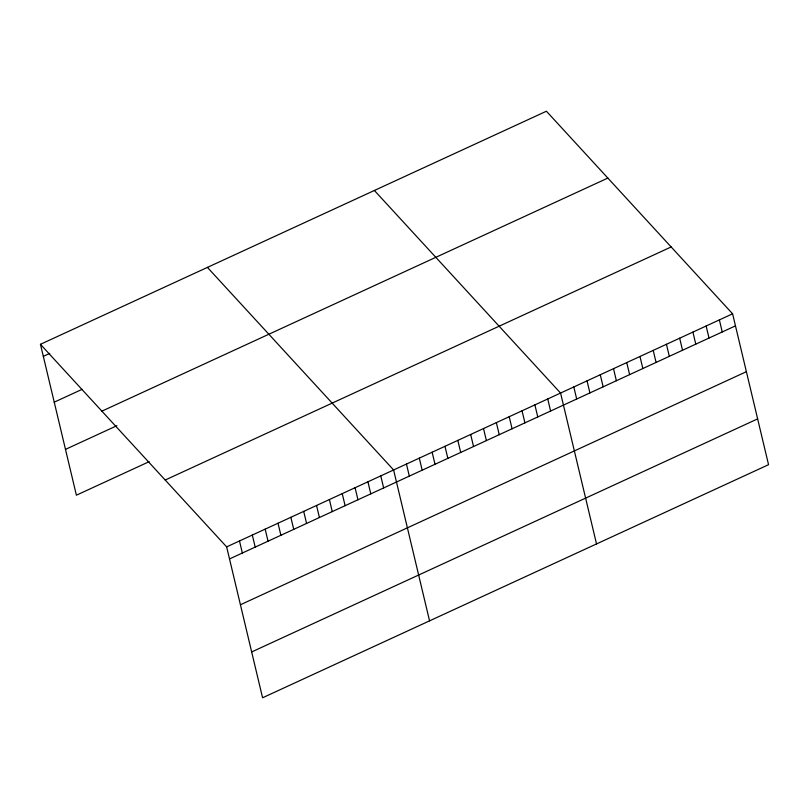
<?xml version="1.0" encoding="UTF-8"?>
<svg xmlns="http://www.w3.org/2000/svg" width="809" height="809" viewBox="0 0 809 809"><rect width="100%" height="100%" fill="white"/><g stroke="black" fill="none" stroke-linecap="round" stroke-linejoin="round"><path stroke-width="1.21" d="M40.45 344.31L546.419 111.227L732.6 313.811L768.55 464.69L262.581 697.773L226.641 546.884L40.45 344.31L76.4 495.189L149.18 461.666M43.322 356.364L49.743 353.402M54.233 402.174L82.063 389.362M101.894 411.154L607.852 178.081M65.478 449.379L116.86 425.716M165.198 480.03L671.157 246.957M226.641 546.884L732.6 313.811M229.513 558.938L735.472 325.865M240.425 604.758L746.394 371.675M251.67 651.953L757.639 418.88M374.385 190.479L560.576 393.053L596.526 543.941M207.417 267.395L393.609 469.968L429.559 620.857M719.373 319.899L722.245 331.963M706.136 325.997L709.008 338.051M692.909 332.094L695.78 344.149M679.671 338.192L682.543 350.246M666.444 344.29L669.316 356.344M653.207 350.388L656.079 362.442M639.97 356.476L642.842 368.53M626.742 362.574L629.614 374.628M613.505 368.671L616.377 380.726M600.278 374.769L603.15 386.823M587.041 380.867L589.913 392.921M573.814 386.955L576.686 399.009M547.733 398.968L550.605 411.023M534.891 404.884L537.763 416.938M522.048 410.8L524.92 422.854M509.205 416.716L512.077 428.78M496.362 422.642L499.234 434.696M483.519 428.558L486.391 440.612M470.666 434.473L473.538 446.528M457.823 440.389L460.695 452.443M444.98 446.305L447.852 458.359M432.137 452.221L435.009 464.275M419.295 458.137L422.167 470.191M406.452 464.053L409.324 476.107M380.766 475.884L383.638 487.938M367.923 481.8L370.795 493.854M355.08 487.716L357.952 499.77M342.237 493.632L345.109 505.696M329.394 499.558L332.266 511.612M316.541 505.473L319.413 517.527M303.699 511.389L306.571 523.443M290.856 517.305L293.728 529.359M278.013 523.221L280.885 535.275M265.17 529.137L268.042 541.191M252.327 535.052L255.199 547.106M239.484 540.968L242.356 553.022"/></g></svg>
